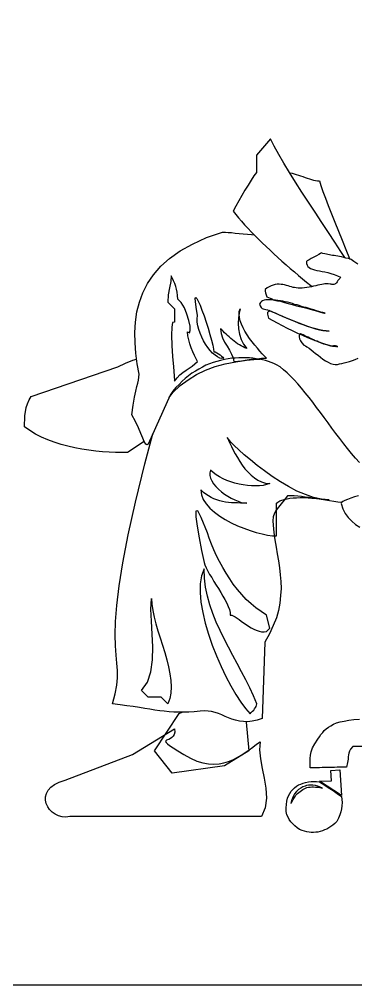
# Model space of a CAD drawing. Extents: x -3257 to 6743, y 13293 to 23293.
# Drawn here: x 5642 to 6013, y 13293 to 14355 of the extents above; entities that cross this region are included whole.
import ezdxf

# ---------------------------------------------------------------- set-up
doc = ezdxf.new("R2010")
doc.units = 0
doc.header["$LTSCALE"] = 1270
doc.header["$MEASUREMENT"] = 0
doc.layers.get('0').update_dxf_attribs({"linetype": 'CONTINUOUS'})

msp = doc.modelspace()

# ---------------------------------------------------------------- linework, layer by layer
at = {"linetype": 'Continuous'}
for p, q in [((5919, 14223.6), (5903.4, 14205.9)), ((5923, 14215.5), (5919, 14223.6)), ((5903.4, 14205.9), (5903.4, 14186.7)), ((5927.9, 14206.6), (5923, 14215.5)), ((5933.5, 14196.9), (5927.9, 14206.6)), ((5939.6, 14186.7), (5933.5, 14196.9)), ((5903.4, 14186.7), (5900.6, 14182.9)), ((5946.3, 14176.2), (5939.6, 14186.7)), ((5939.8, 14186.4), (5940.3, 14186.4)), ((5940.3, 14186.4), (5942.6, 14185.9)), ((5942.6, 14185.9), (5944.9, 14185.3)), ((5944.9, 14185.3), (5947.2, 14184.6)), ((5947.2, 14184.6), (5949.6, 14183.8)), ((5897.4, 14178.2), (5894.1, 14172.9)), ((5900.6, 14182.9), (5897.4, 14178.2)), ((5953.3, 14165.2), (5946.3, 14176.2)), ((5949.6, 14183.8), (5951.9, 14182.9)), ((5951.9, 14182.9), (5954.4, 14182.2)), ((5954.4, 14182.2), (5956.8, 14181.3)), ((5956.8, 14181.3), (5959.1, 14180.4)), ((5959.1, 14180.4), (5961.6, 14179.6)), ((5961.6, 14179.6), (5963.8, 14178.9)), ((5963.8, 14178.9), (5966.1, 14178.3)), ((5966.1, 14178.3), (5968.4, 14177.8)), ((5968.4, 14177.8), (5970.5, 14177.6)), ((5970.5, 14177.6), (5972.6, 14177.5)), ((5972.6, 14177.5), (5974.4, 14172.4)), ((5890.7, 14167.3), (5887.2, 14161.5)), ((5894.1, 14172.9), (5890.7, 14167.3)), ((5960.7, 14154.1), (5953.3, 14165.2)), ((5974.4, 14172.4), (5976.5, 14165.9)), ((5976.5, 14165.9), (5979.3, 14158.5)), ((5883.9, 14155.5), (5880.7, 14149.8)), ((5887.2, 14161.5), (5883.9, 14155.5)), ((5968, 14142.9), (5960.7, 14154.1)), ((5979.3, 14158.5), (5982.4, 14150.3)), ((5880.7, 14149.8), (5877.9, 14144.1)), ((5877.9, 14144.1), (5880.7, 14140.5)), ((5975.4, 14131.7), (5968, 14142.9)), ((5982.4, 14150.3), (5985.9, 14141.3)), ((5880.7, 14140.5), (5883.7, 14136.8)), ((5883.7, 14136.8), (5887.1, 14133.1)), ((5887.1, 14133.1), (5890.4, 14129.2)), ((5982.6, 14120.7), (5975.4, 14131.7)), ((5985.9, 14141.3), (5989.6, 14131.9)), ((5989.6, 14131.9), (5993.5, 14122.1)), ((5848.3, 14115), (5866, 14121.2)), ((5866, 14121.2), (5867.2, 14121.2)), ((5867.2, 14121.2), (5869.3, 14121)), ((5869.3, 14121), (5872.3, 14120.8)), ((5872.3, 14120.8), (5875.8, 14120.5)), ((5875.8, 14120.5), (5879.9, 14120.1)), ((5879.9, 14120.1), (5884.2, 14119.6)), ((5890.4, 14129.2), (5894.1, 14125.2)), ((5894.1, 14125.2), (5897.7, 14121.4)), ((5897.7, 14121.4), (5901.6, 14117.3)), ((5989.6, 14110.1), (5982.6, 14120.7)), ((5993.5, 14122.1), (5997.7, 14112.1)), ((5832.9, 14108), (5848.3, 14115)), ((5884.2, 14119.6), (5888.8, 14119.3)), ((5888.8, 14119.3), (5893.5, 14118.9)), ((5893.5, 14118.9), (5897.9, 14118.4)), ((5897.9, 14118.4), (5900.9, 14118.2)), ((5900.9, 14118.2), (5900.9, 14118)), ((5901.6, 14117.3), (5905.6, 14113.3)), ((5905.6, 14113.3), (5909.7, 14109.3)), ((5996.1, 14099.8), (5989.6, 14110.1)), ((5997.7, 14112.1), (6001.7, 14102.1)), ((5807.8, 14092.2), (5819.4, 14100.5)), ((5819.4, 14100.5), (5832.9, 14108)), ((5909.7, 14109.3), (5913.9, 14105.2)), ((5913.9, 14105.2), (5918.3, 14101.2)), ((5918.3, 14101.2), (5922.6, 14097.2)), ((6000.5, 14093), (5996.1, 14099.8)), ((6001.7, 14102.1), (6005.7, 14092.2)), ((5798.2, 14083.5), (5807.8, 14092.2)), ((5922.6, 14097.2), (5927, 14093)), ((5927, 14093), (5931.4, 14089.1)), ((5931.4, 14089.1), (5936, 14085.1)), ((5959.3, 14089.4), (5958.6, 14088.6)), ((5958.6, 14088.6), (5958.6, 14086.5)), ((5961.2, 14090.7), (5959.3, 14089.4)), ((5963.7, 14092.1), (5961.2, 14090.7)), ((5966.5, 14093.5), (5963.7, 14092.1)), ((5969.3, 14095.1), (5966.5, 14093.5)), ((5971.9, 14096.3), (5969.3, 14095.1)), ((5973.8, 14097.5), (5971.9, 14096.3)), ((5974.7, 14098.2), (5973.8, 14097.5)), ((5976.6, 14097.7), (5974.7, 14098.2)), ((5978.6, 14097.2), (5976.6, 14097.7)), ((5980.3, 14096.8), (5978.6, 14097.2)), ((5982.1, 14096.5), (5980.3, 14096.8)), ((5983.6, 14096.1), (5982.1, 14096.5)), ((5985.4, 14095.8), (5983.6, 14096.1)), ((5987.2, 14095.4), (5985.4, 14095.8)), ((5988.9, 14095.2), (5987.2, 14095.4)), ((5990.8, 14094.9), (5988.9, 14095.2)), ((5992.8, 14094.5), (5990.8, 14094.9)), ((5994.9, 14094.2), (5992.8, 14094.5)), ((5997, 14093.8), (5994.9, 14094.2)), ((5999.4, 14093.3), (5997, 14093.8)), ((6001.9, 14092.6), (5999.4, 14093.3)), ((6004.7, 14091.9), (6001.9, 14092.6)), ((6007.7, 14091), (6004.7, 14091.9)), ((6005.7, 14092.2), (6006.1, 14091.4)), ((6006.1, 14091.4), (6006.1, 14091.6)), ((6009.1, 14089.8), (6007.7, 14091)), ((6010.6, 14088.6), (6009.1, 14089.8)), ((6012.6, 14087.3), (6010.6, 14088.6)), ((5789.9, 14074.2), (5798.2, 14083.5)), ((5936, 14085.1), (5940.5, 14081.2)), ((5940.5, 14081.2), (5945.1, 14077.2)), ((5958.6, 14086.5), (5959.1, 14084.7)), ((5959.1, 14084.7), (5960, 14083.1)), ((5960, 14083.1), (5961.4, 14082.1)), ((5961.4, 14082.1), (5963, 14081)), ((5963, 14081), (5965.1, 14080.3)), ((5965.1, 14080.3), (5967.3, 14079.6)), ((5967.3, 14079.6), (5970, 14078.9)), ((5970, 14078.9), (5972.6, 14078.4)), ((5972.6, 14078.4), (5975.6, 14077.9)), ((5975.6, 14077.9), (5978.7, 14077.2)), ((6014.9, 14085.9), (6012.6, 14087.3)), ((5783.4, 14064.6), (5789.9, 14074.2)), ((5809.6, 14072.8), (5809, 14066.8)), ((5811, 14070.2), (5809.6, 14072.8)), ((5812.2, 14067.4), (5811, 14070.2)), ((5813.4, 14064.4), (5812.2, 14067.4)), ((5945.1, 14077.2), (5949.6, 14073.5)), ((5949.6, 14073.5), (5954.2, 14069.6)), ((5954.2, 14069.6), (5958.6, 14066.1)), ((5978.7, 14077.2), (5982.1, 14076.5)), ((5982.1, 14076.5), (5985.4, 14075.6)), ((5985.4, 14075.6), (5988.9, 14074.4)), ((5988.9, 14074.4), (5992.4, 14073.1)), ((5993.1, 14067.7), (5992.2, 14066.5)), ((5992.4, 14073.1), (5995.9, 14071.4)), ((5994, 14068.9), (5993.1, 14067.7)), ((5995, 14070.2), (5994, 14068.9)), ((5995.9, 14071.4), (5995, 14070.2)), ((5778.4, 14054.4), (5783.4, 14064.6)), ((5807.8, 14059.6), (5806.4, 14051.9)), ((5809, 14066.8), (5807.8, 14059.6)), ((5814.5, 14061.4), (5813.4, 14064.4)), ((5815.3, 14058.2), (5814.5, 14061.4)), ((5816.1, 14054.9), (5815.3, 14058.2)), ((5913, 14058.1), (5912.8, 14056.1)), ((5915.1, 14059.8), (5913, 14058.1)), ((5917.4, 14061), (5915.1, 14059.8)), ((5919.5, 14062.1), (5917.4, 14061)), ((5921.8, 14062.8), (5919.5, 14062.1)), ((5923.9, 14063.3), (5921.8, 14062.8)), ((5926, 14063.7), (5923.9, 14063.3)), ((5928.2, 14063.7), (5926, 14063.7)), ((5930.4, 14063.5), (5928.2, 14063.7)), ((5932.5, 14063.3), (5930.4, 14063.5)), ((5934.4, 14063), (5932.5, 14063.3)), ((5936.5, 14062.5), (5934.4, 14063)), ((5938.4, 14061.9), (5936.5, 14062.5)), ((5940.2, 14061.4), (5938.4, 14061.9)), ((5941.9, 14060.9), (5940.2, 14061.4)), ((5943.7, 14060.3), (5941.9, 14060.9)), ((5945.3, 14060), (5943.7, 14060.3)), ((5947.2, 14059.6), (5945.3, 14060)), ((5949.1, 14059.5), (5947.2, 14059.6)), ((5951.4, 14059.5), (5949.1, 14059.5)), ((5953.7, 14059.5), (5951.4, 14059.5)), ((5956.1, 14059.8), (5953.7, 14059.5)), ((5958.8, 14060.2), (5956.1, 14059.8)), ((5958.6, 14066.1), (5963.1, 14062.5)), ((5961.2, 14060.5), (5958.8, 14060.2)), ((5963.8, 14061), (5961.2, 14060.5)), ((5963.1, 14062.5), (5964.7, 14061.2)), ((5966.3, 14061.6), (5963.8, 14061)), ((5968.7, 14062.1), (5966.3, 14061.6)), ((5971, 14062.6), (5968.7, 14062.1)), ((5973.1, 14063.1), (5971, 14062.6)), ((5975.2, 14063.5), (5973.1, 14063.1)), ((5977, 14063.9), (5975.2, 14063.5)), ((5978.6, 14064), (5977, 14063.9)), ((5979.8, 14064.2), (5978.6, 14064)), ((5982.4, 14064.2), (5979.8, 14064.2)), ((5984.4, 14063.9), (5982.4, 14064.2)), ((5985.6, 14063.7), (5984.4, 14063.9)), ((5986.5, 14063.5), (5985.6, 14063.7)), ((5987.2, 14063.3), (5986.5, 14063.5)), ((5987.7, 14063.3), (5987.2, 14063.3)), ((5988.6, 14063.5), (5987.7, 14063.3)), ((5989.8, 14063.9), (5988.6, 14063.5)), ((5990.1, 14064), (5989.8, 14063.9)), ((5990.7, 14064.7), (5990.1, 14064)), ((5991.4, 14065.4), (5990.7, 14064.7)), ((5992.2, 14066.5), (5991.4, 14065.4)), ((5774.5, 14043.9), (5778.4, 14054.4)), ((5806.4, 14051.9), (5805.9, 14043.9)), ((5816.6, 14051.2), (5816.1, 14054.9)), ((5816.8, 14047.4), (5816.6, 14051.2)), ((5820.6, 14043.5), (5816.8, 14047.4)), ((5836, 14048.1), (5836.7, 14049.1)), ((5836.2, 14044.7), (5836, 14048.1)), ((5836.7, 14049.1), (5837.8, 14048.1)), ((5837.8, 14048.1), (5839.4, 14045.1)), ((5911.9, 14046.1), (5910.2, 14045.6)), ((5913.7, 14046.5), (5911.9, 14046.1)), ((5912.8, 14056.1), (5913.2, 14054.2)), ((5913.2, 14054.2), (5913.9, 14052.1)), ((5915.4, 14046.5), (5913.7, 14046.5)), ((5913.9, 14052.1), (5914.9, 14049.7)), ((5914.9, 14049.7), (5916.7, 14049.1)), ((5917.4, 14046.5), (5915.4, 14046.5)), ((5916.7, 14049.1), (5918.3, 14048.4)), ((5919.1, 14046.5), (5917.4, 14046.5)), ((5918.3, 14048.4), (5919.5, 14047.9)), ((5921.8, 14046.5), (5919.1, 14046.5)), ((5919.5, 14047.9), (5920.9, 14047.2)), ((5920.9, 14047.2), (5921.9, 14046.7)), ((5924.4, 14046.3), (5921.8, 14046.5)), ((5921.9, 14046.7), (5923.3, 14046.3)), ((5923.3, 14046.3), (5924.6, 14046)), ((5927, 14046), (5924.4, 14046.3)), ((5924.6, 14046), (5926.1, 14045.8)), ((5926.1, 14045.8), (5926.7, 14045.6)), ((5929.7, 14045.4), (5927, 14046)), ((5771.9, 14033.2), (5774.5, 14043.9)), ((5805.9, 14043.9), (5813.1, 14036.5)), ((5813.1, 14036.5), (5813.1, 14022.1)), ((5824.1, 14037.7), (5820.6, 14043.5)), ((5826.9, 14030.9), (5824.1, 14037.7)), ((5836.9, 14038.6), (5836.2, 14044.7)), ((5838.5, 14029.3), (5836.9, 14038.6)), ((5839.4, 14045.1), (5841.3, 14040.7)), ((5841.3, 14040.7), (5843.4, 14035.3)), ((5843.4, 14035.3), (5845.7, 14029)), ((5884.4, 14033.7), (5885.5, 14036.5)), ((5885.5, 14036.5), (5884.4, 14031.9)), ((5907.7, 14043.7), (5906.9, 14041.9)), ((5906.9, 14041.9), (5907.6, 14039.8)), ((5907.6, 14039.8), (5908.4, 14038.3)), ((5908.8, 14044.9), (5907.7, 14043.7)), ((5908.4, 14038.3), (5909.5, 14037.2)), ((5910.2, 14045.6), (5908.8, 14044.9)), ((5909.5, 14037.2), (5910.7, 14036.5)), ((5910.7, 14036.5), (5912.1, 14036.2)), ((5912.1, 14036.2), (5913.7, 14035.8)), ((5913.7, 14035.8), (5915.4, 14035.5)), ((5915.4, 14035.5), (5917.4, 14034.8)), ((5926.7, 14045.6), (5928.4, 14045.3)), ((5928.4, 14045.3), (5931.1, 14044.6)), ((5932.5, 14045.1), (5929.7, 14045.4)), ((5931.1, 14044.6), (5934.4, 14043.7)), ((5935.1, 14044.4), (5932.5, 14045.1)), ((5934.4, 14043.7), (5938.4, 14042.5)), ((5937.7, 14043.9), (5935.1, 14044.4)), ((5940.3, 14043.2), (5937.7, 14043.9)), ((5938.4, 14042.5), (5942.8, 14041.4)), ((5943, 14042.5), (5940.3, 14043.2)), ((5942.8, 14041.4), (5947.5, 14040)), ((5945.4, 14041.6), (5943, 14042.5)), ((5948.1, 14040.9), (5945.4, 14041.6)), ((5947.5, 14040), (5952.6, 14038.8)), ((5950.5, 14040.2), (5948.1, 14040.9)), ((5953, 14039.3), (5950.5, 14040.2)), ((5952.6, 14038.8), (5957.5, 14037.6)), ((5955.4, 14038.6), (5953, 14039.3)), ((5957.9, 14038.1), (5955.4, 14038.6)), ((5957.5, 14037.6), (5962.3, 14036.2)), ((5960.2, 14037.4), (5957.9, 14038.1)), ((5963.5, 14036.3), (5960.2, 14037.4)), ((5962.3, 14036.2), (5966.6, 14035.1)), ((5966.5, 14035.5), (5963.5, 14036.3)), ((5969.4, 14034.6), (5966.5, 14035.5)), ((5966.6, 14035.1), (5970.7, 14034)), ((5770.1, 14022), (5771.9, 14033.2)), ((5829, 14023.9), (5826.9, 14030.9)), ((5838.1, 14025.8), (5838.5, 14029.3)), ((5838.3, 14022), (5838.1, 14025.8)), ((5845.7, 14029), (5848, 14022.1)), ((5883.5, 14026.7), (5883.4, 14020.9)), ((5884.4, 14031.9), (5883.5, 14026.7)), ((5884.2, 14030.5), (5884.4, 14033.7)), ((5884.6, 14027), (5884.2, 14030.5)), ((5885.5, 14023.5), (5884.6, 14027)), ((5915.6, 14032.8), (5915.4, 14030.7)), ((5915.4, 14030.7), (5916.7, 14026.5)), ((5916.5, 14033.9), (5915.6, 14032.8)), ((5917.4, 14034.8), (5916.5, 14033.9)), ((5916.7, 14026.5), (5921.4, 14023.9)), ((5920.5, 14033.4), (5917.4, 14034.8)), ((5917.4, 14034.8), (5920.5, 14033.5)), ((5920.5, 14033.5), (5923.9, 14032.1)), ((5924, 14031.8), (5920.5, 14033.4)), ((5923.9, 14032.1), (5927.7, 14030.4)), ((5927.9, 14030.2), (5924, 14031.8)), ((5927.7, 14030.4), (5931.9, 14028.6)), ((5932.1, 14028.3), (5927.9, 14030.2)), ((5931.9, 14028.6), (5936.1, 14026.9)), ((5936.5, 14026.5), (5932.1, 14028.3)), ((5936.1, 14026.9), (5940.7, 14024.9)), ((5941, 14024.6), (5936.5, 14026.5)), ((5940.7, 14024.9), (5945.3, 14023)), ((5945.6, 14022.7), (5941, 14024.6)), ((5972.1, 14033.9), (5969.4, 14034.6)), ((5970.7, 14034), (5974, 14033)), ((5974.4, 14033), (5972.1, 14033.9)), ((5974, 14033), (5976.6, 14032.3)), ((5976.3, 14032.5), (5974.4, 14033)), ((5977.9, 14032.1), (5976.3, 14032.5)), ((5976.6, 14032.3), (5978.4, 14031.9)), ((5978.9, 14031.8), (5977.9, 14032.1)), ((5978.4, 14031.9), (5978.9, 14031.8)), ((5769.6, 14010.7), (5770.1, 14022)), ((5810.1, 14016.5), (5809.9, 14007.6)), ((5811, 14021.8), (5810.1, 14016.5)), ((5813.1, 14022.1), (5811, 14021.8)), ((5830.3, 14017.6), (5829, 14023.9)), ((5830.4, 14012.8), (5830.3, 14017.6)), ((5838.8, 14017.9), (5838.3, 14022)), ((5839.9, 14013.9), (5838.8, 14017.9)), ((5841.3, 14009.7), (5839.9, 14013.9)), ((5848, 14022.1), (5850.2, 14015.3)), ((5850.2, 14015.3), (5852.2, 14008.5)), ((5865.1, 14013.4), (5863.7, 14014.8)), ((5863.7, 14014.8), (5864.4, 14009.5)), ((5883.4, 14020.9), (5883.7, 14014.8)), ((5883.7, 14014.8), (5884.8, 14008.6)), ((5886.9, 14019.7), (5885.5, 14023.5)), ((5888.6, 14015.8), (5886.9, 14019.7)), ((5890.7, 14012), (5888.6, 14015.8)), ((5921.4, 14023.9), (5926.3, 14021.1)), ((5926.3, 14021.1), (5931.6, 14018.3)), ((5931.6, 14018.3), (5937.2, 14015.5)), ((5937.2, 14015.5), (5942.8, 14012.7)), ((5945.3, 14023), (5950, 14021.1)), ((5950.3, 14020.7), (5945.6, 14022.7)), ((5950, 14021.1), (5954.7, 14019.3)), ((5954.9, 14019), (5950.3, 14020.7)), ((5954.7, 14019.3), (5959.5, 14017.6)), ((5959.6, 14017.2), (5954.9, 14019)), ((5959.5, 14017.6), (5964, 14016)), ((5964.2, 14015.8), (5959.6, 14017.2)), ((5964, 14016), (5968.4, 14014.8)), ((5968.6, 14014.6), (5964.2, 14015.8)), ((5968.4, 14014.8), (5972.6, 14013.5)), ((5972.6, 14013.5), (5968.6, 14014.6)), ((5769.8, 13999.3), (5769.6, 14010.7)), ((5809.9, 14007.6), (5810.4, 13996.4)), ((5828, 14007.1), (5827.6, 14011.3)), ((5827.6, 14011.3), (5829.7, 14010.4)), ((5828.9, 14002.7), (5828, 14007.1)), ((5829.7, 14010.4), (5830.4, 14012.8)), ((5843.2, 14005.5), (5841.3, 14009.7)), ((5845.2, 14001.4), (5843.2, 14005.5)), ((5852.2, 14008.5), (5853.9, 14002.1)), ((5864.4, 14009.5), (5866, 14004.6)), ((5866.7, 14012), (5865.1, 14013.4)), ((5866, 14004.6), (5868.3, 13999.9)), ((5868.3, 14010.4), (5866.7, 14012)), ((5869.9, 14008.8), (5868.3, 14010.4)), ((5871.6, 14007.2), (5869.9, 14008.8)), ((5873.4, 14005.7), (5871.6, 14007.2)), ((5875.1, 14004.1), (5873.4, 14005.7)), ((5877.1, 14002.7), (5875.1, 14004.1)), ((5884.8, 14008.6), (5886.5, 14002.8)), ((5893.2, 14008.1), (5890.7, 14012)), ((5895.8, 14004.1), (5893.2, 14008.1)), ((5898.6, 14000.4), (5895.8, 14004.1)), ((5942.8, 14012.7), (5948.4, 14010)), ((5948.4, 14010), (5954, 14007.6)), ((5950.9, 14008.5), (5950.3, 14007.4)), ((5950.3, 14007.4), (5950.3, 14005.8)), ((5950.3, 14005.8), (5950.7, 14003.7)), ((5950.7, 14003.7), (5951.7, 14001.6)), ((5951.7, 14009), (5950.9, 14008.5)), ((5953.1, 14008.8), (5951.7, 14009)), ((5954.7, 14007.9), (5953.1, 14008.8)), ((5954, 14007.6), (5959.6, 14005.1)), ((5956.5, 14007.1), (5954.7, 14007.9)), ((5958.2, 14006.2), (5956.5, 14007.1)), ((5960.2, 14005.3), (5958.2, 14006.2)), ((5959.6, 14005.1), (5965.1, 14002.8)), ((5962.1, 14004.4), (5960.2, 14005.3)), ((5964, 14003.5), (5962.1, 14004.4)), ((5966.1, 14002.5), (5964, 14003.5)), ((5972.6, 14013.5), (5976.5, 14012.8)), ((5976.5, 14012.7), (5972.6, 14013.5)), ((5976.5, 14012.8), (5980.1, 14012.3)), ((5980.1, 14012.3), (5976.5, 14012.7)), ((5980.1, 14012.3), (5983.3, 14012.1)), ((5983.3, 14012.1), (5980.1, 14012.3)), ((5770.6, 13987.8), (5769.8, 13999.3)), ((5810.4, 13996.4), (5811.1, 13984.3)), ((5830.1, 13998.1), (5828.9, 14002.7)), ((5831.7, 13993.6), (5830.1, 13998.1)), ((5833.4, 13989.4), (5831.7, 13993.6)), ((5847.4, 13997.6), (5845.2, 14001.4)), ((5849.9, 13994.1), (5847.4, 13997.6)), ((5852.5, 13990.8), (5849.9, 13994.1)), ((5853.9, 14002.1), (5855.3, 13996.7)), ((5855.3, 13996.7), (5856.2, 13992.3)), ((5868.3, 13999.9), (5871.1, 13995.5)), ((5871.1, 13995.5), (5873.7, 13991.1)), ((5878.8, 14001.1), (5877.1, 14002.7)), ((5880.7, 13999.7), (5878.8, 14001.1)), ((5882.7, 13998.3), (5880.7, 13999.7)), ((5884.8, 13996.9), (5882.7, 13998.3)), ((5886.7, 13995.8), (5884.8, 13996.9)), ((5886.5, 14002.8), (5889.3, 13997.6)), ((5888.8, 13994.8), (5886.7, 13995.8)), ((5890.7, 13993.7), (5888.8, 13994.8)), ((5889.3, 13997.6), (5892.8, 13993)), ((5892.8, 13993), (5890.7, 13993.7)), ((5901.6, 13996.7), (5898.6, 14000.4)), ((5904.4, 13993.2), (5901.6, 13996.7)), ((5907.2, 13990.1), (5904.4, 13993.2)), ((5951.7, 14001.6), (5953.3, 13999.2)), ((5953.3, 13999.2), (5955.4, 13996.7)), ((5955.4, 13996.7), (5957.2, 13996)), ((5957.2, 13996), (5958.9, 13995)), ((5958.9, 13995), (5961.2, 13993.4)), ((5961.2, 13993.4), (5963.5, 13991.6)), ((5965.1, 14002.8), (5970.1, 14000.9)), ((5968, 14001.6), (5966.1, 14002.5)), ((5970.1, 14000.9), (5968, 14001.6)), ((5970.1, 14000.9), (5975.1, 13999.2)), ((5972.1, 14000), (5970.1, 14000.9)), ((5974, 13999.3), (5972.1, 14000)), ((5975.8, 13998.6), (5974, 13999.3)), ((5975.1, 13999.2), (5979.4, 13997.6)), ((5977.5, 13997.9), (5975.8, 13998.6)), ((5979.1, 13997.4), (5977.5, 13997.9)), ((5980.7, 13996.9), (5979.1, 13997.4)), ((5979.4, 13997.6), (5983.5, 13996.5)), ((5981.9, 13996.5), (5980.7, 13996.9)), ((5984, 13995.8), (5981.9, 13996.5)), ((5983.5, 13996.5), (5987, 13995.7)), ((5985.4, 13995.5), (5984, 13995.8)), ((5986.5, 13995.5), (5985.4, 13995.5)), ((5987.3, 13995.7), (5986.5, 13995.5)), ((5987, 13995.7), (5990, 13995.3)), ((5988.2, 13995.8), (5987.3, 13995.7)), ((5989.1, 13996), (5988.2, 13995.8)), ((5990.5, 13995.8), (5989.1, 13996)), ((5990, 13995.3), (5992.2, 13995.5)), ((5992.2, 13995.5), (5990.5, 13995.8)), ((5992.1, 13994.8), (5992.2, 13995.5)), ((5992.2, 13994.4), (5992.1, 13994.8)), ((5992.2, 13995.5), (5992.2, 13994.6)), ((5992.2, 13994.6), (5992.2, 13994.4)), ((5772.2, 13976.2), (5770.6, 13987.8)), ((5811.1, 13984.3), (5812, 13972.7)), ((5835.2, 13985.3), (5833.4, 13989.4)), ((5836.9, 13981.6), (5835.2, 13985.3)), ((5855.1, 13987.9), (5852.5, 13990.8)), ((5857.8, 13985.5), (5855.1, 13987.9)), ((5856.2, 13992.3), (5856.6, 13989.5)), ((5856.6, 13989.5), (5858.1, 13989.2)), ((5860.4, 13983.7), (5857.8, 13985.5)), ((5858.1, 13989.2), (5859.9, 13988.3)), ((5859.9, 13988.3), (5861.6, 13987.3)), ((5862.9, 13982.5), (5860.4, 13983.7)), ((5861.6, 13987.3), (5863.4, 13985.9)), ((5865.3, 13982), (5862.9, 13982.5)), ((5863.4, 13985.9), (5865, 13984.4)), ((5865, 13984.4), (5866.2, 13983.4)), ((5867.4, 13982.2), (5865.3, 13982)), ((5866.2, 13983.4), (5867.1, 13982.5)), ((5867.1, 13982.5), (5867.4, 13982.2)), ((5876.2, 13982.2), (5872.2, 13981.6)), ((5873.7, 13991.1), (5876, 13986.9)), ((5876, 13986.9), (5877.6, 13982.7)), ((5880, 13982.5), (5876.2, 13982.2)), ((5877.6, 13982.7), (5878.3, 13978.7)), ((5884.1, 13982.9), (5880, 13982.5)), ((5887.9, 13982.9), (5884.1, 13982.9)), ((5891.8, 13982.9), (5887.9, 13982.9)), ((5895.6, 13982.7), (5891.8, 13982.9)), ((5899.3, 13982.3), (5895.6, 13982.7)), ((5903, 13981.8), (5899.3, 13982.3)), ((5904.4, 13981.8), (5906.7, 13982)), ((5906.7, 13982), (5908.8, 13982.2)), ((5909.8, 13987.1), (5907.2, 13990.1)), ((5908.8, 13982.2), (5910.9, 13982.2)), ((5912.3, 13984.4), (5909.8, 13987.1)), ((5910.9, 13982.2), (5914.6, 13982.2)), ((5914.6, 13982.2), (5912.3, 13984.4)), ((5963.5, 13991.6), (5965.9, 13989.7)), ((5965.9, 13989.7), (5968.4, 13987.6)), ((5968.4, 13987.6), (5971.2, 13985.5)), ((5971.2, 13985.5), (5973.8, 13983.4)), ((5973.8, 13983.4), (5976.6, 13981.3)), ((6012, 13980.9), (6015.4, 13982.2)), ((5655.6, 13940.1), (5751, 13972.9)), ((5751, 13972.9), (5759.4, 13976.9)), ((5759.4, 13976.9), (5767.3, 13980.1)), ((5767.3, 13980.1), (5771.5, 13981.3)), ((5774.2, 13964.6), (5772.2, 13976.2)), ((5812, 13972.7), (5812.7, 13963.1)), ((5825.9, 13969.2), (5829.2, 13971.5)), ((5829.2, 13971.5), (5832.5, 13973.7)), ((5832.5, 13973.7), (5835.7, 13976)), ((5835.7, 13976), (5838.5, 13978.7)), ((5838.5, 13978.7), (5836.9, 13981.6)), ((5843.9, 13972.5), (5840.1, 13970.4)), ((5847.8, 13974.5), (5843.9, 13972.5)), ((5847.4, 13969.2), (5858, 13973.1)), ((5851.8, 13976), (5847.8, 13974.5)), ((5855.8, 13977.6), (5851.8, 13976)), ((5859.9, 13978.8), (5855.8, 13977.6)), ((5858, 13973.1), (5869, 13976.2)), ((5863.9, 13979.9), (5859.9, 13978.8)), ((5868.1, 13980.9), (5863.9, 13979.9)), ((5872.2, 13981.6), (5868.1, 13980.9)), ((5869, 13976.2), (5880.6, 13978.5)), ((5878.3, 13978.7), (5879.7, 13978.7)), ((5879.7, 13978.7), (5881.3, 13978.8)), ((5880.6, 13978.5), (5892.3, 13980.1)), ((5881.3, 13978.8), (5883, 13979)), ((5883, 13979), (5884.9, 13979.2)), ((5884.9, 13979.2), (5886.9, 13979.5)), ((5886.9, 13979.5), (5889, 13979.7)), ((5889, 13979.7), (5891.1, 13980.1)), ((5891.1, 13980.1), (5893.2, 13980.4)), ((5892.3, 13980.1), (5904.4, 13981.1)), ((5893.2, 13980.4), (5895.5, 13980.8)), ((5895.5, 13980.8), (5897.7, 13981.1)), ((5897.7, 13981.1), (5900, 13981.3)), ((5900, 13981.3), (5902.3, 13981.6)), ((5902.3, 13981.6), (5904.4, 13981.8)), ((5906.5, 13981.3), (5903, 13981.8)), ((5904.4, 13981.1), (5907, 13981.1)), ((5910, 13980.6), (5906.5, 13981.3)), ((5913.4, 13979.7), (5910, 13980.6)), ((5916.7, 13978.7), (5913.4, 13979.7)), ((5919.7, 13977.6), (5916.7, 13978.7)), ((5922.6, 13976.4), (5919.7, 13977.6)), ((5925.4, 13975.2), (5922.6, 13976.4)), ((5929.3, 13972.7), (5925.4, 13975.2)), ((5933.2, 13969.7), (5929.3, 13972.7)), ((5976.6, 13981.3), (5979.4, 13979.4)), ((5979.4, 13979.4), (5982.2, 13977.8)), ((5982.2, 13977.8), (5985, 13976.6)), ((5985, 13976.6), (5987.7, 13975.7)), ((5987.7, 13975.7), (5990.1, 13975.3)), ((5990.1, 13975.3), (5992.6, 13975.5)), ((5992.6, 13975.5), (5994.9, 13976.2)), ((5994.9, 13976.2), (5997.3, 13976.6)), ((5997.3, 13976.6), (6000, 13977.1)), ((6000, 13977.1), (6002.8, 13978)), ((6002.8, 13978), (6005.7, 13978.8)), ((6005.7, 13978.8), (6008.9, 13979.9)), ((6008.9, 13979.9), (6012, 13980.9)), ((5773.5, 13958.2), (5774, 13961.3)), ((5774, 13961.3), (5774.2, 13964.6)), ((5812.7, 13963.1), (5813.1, 13956.9)), ((5816.1, 13960.6), (5819.2, 13963.9)), ((5819.2, 13963.9), (5822.5, 13966.6)), ((5822.5, 13966.6), (5825.9, 13969.2)), ((5828.7, 13963.1), (5825, 13960.1)), ((5828.1, 13958.7), (5837.4, 13964.5)), ((5832.4, 13965.7), (5828.7, 13963.1)), ((5836.2, 13968.1), (5832.4, 13965.7)), ((5840.1, 13970.4), (5836.2, 13968.1)), ((5837.4, 13964.5), (5847.4, 13969.2)), ((5937, 13966.4), (5933.2, 13969.7)), ((5940.9, 13962.5), (5937, 13966.4)), ((5944.9, 13958.5), (5940.9, 13962.5)), ((5770.5, 13945.9), (5771.7, 13951)), ((5771.7, 13951), (5772.8, 13954.8)), ((5772.8, 13954.8), (5773.5, 13958.2)), ((5811.5, 13944.5), (5819.4, 13952.2)), ((5813.1, 13956.9), (5816.1, 13960.6)), ((5818.2, 13953.4), (5814.8, 13949.9)), ((5821.5, 13956.9), (5818.2, 13953.4)), ((5819.4, 13952.2), (5828.1, 13958.7)), ((5825, 13960.1), (5821.5, 13956.9)), ((5948.9, 13954.1), (5944.9, 13958.5)), ((5953, 13949.4), (5948.9, 13954.1)), ((5653.2, 13936.4), (5655.6, 13940.1)), ((5769.1, 13939.4), (5770.5, 13945.9)), ((5808.5, 13941.8), (5784.1, 13887.7)), ((5807.3, 13939), (5811.5, 13944.5)), ((5811.5, 13946), (5808.5, 13941.8)), ((5814.8, 13949.9), (5811.5, 13946)), ((5957, 13944.3), (5953, 13949.4)), ((5961.2, 13939.2), (5957, 13944.3)), ((5650, 13928), (5651.4, 13932.2)), ((5651.4, 13932.2), (5653.2, 13936.4)), ((5766.3, 13919.9), (5767.7, 13930.8)), ((5767.7, 13930.8), (5769.1, 13939.4)), ((5965.4, 13933.8), (5961.2, 13939.2)), ((5969.6, 13928.2), (5965.4, 13933.8)), ((5648.5, 13914.7), (5648.6, 13919.1)), ((5648.6, 13919.1), (5649.2, 13923.4)), ((5649.2, 13923.4), (5650, 13928)), ((5770.3, 13912.6), (5766.3, 13919.9)), ((5973.8, 13922.6), (5969.6, 13928.2)), ((5978, 13916.9), (5973.8, 13922.6)), ((5648.3, 13910.6), (5648.5, 13914.7)), ((5648.3, 13906.8), (5648.3, 13910.6)), ((5773.5, 13905.7), (5770.3, 13912.6)), ((5982.2, 13911.2), (5978, 13916.9)), ((5986.5, 13905.4), (5982.2, 13911.2)), ((5654.1, 13902.6), (5648.3, 13906.8)), ((5660.2, 13898.7), (5654.1, 13902.6)), ((5666.9, 13895.4), (5660.2, 13898.7)), ((5776.1, 13899.6), (5773.5, 13905.7)), ((5778.2, 13894.3), (5776.1, 13899.6)), ((5780.5, 13866.1), (5789.2, 13899.1)), ((5789.2, 13899.1), (5789.2, 13898.9)), ((5990.8, 13899.6), (5986.5, 13905.4)), ((5995, 13893.8), (5990.8, 13899.6)), ((5673.7, 13892.4), (5666.9, 13895.4)), ((5680.9, 13889.8), (5673.7, 13892.4)), ((5688.3, 13887.3), (5680.9, 13889.8)), ((5695.8, 13885.4), (5688.3, 13887.3)), ((5779.9, 13890.7), (5761.4, 13878.4)), ((5779.9, 13890.5), (5778.2, 13894.3)), ((5781.5, 13887.8), (5779.9, 13890.5)), ((5782.7, 13886.8), (5781.5, 13887.8)), ((5784.1, 13887.7), (5782.7, 13886.8)), ((5788.5, 13896.3), (5787.8, 13895.9)), ((5872.5, 13893.3), (5871.1, 13895.2)), ((5871.1, 13895.2), (5872.5, 13892.2)), ((5875.1, 13890.1), (5872.5, 13893.3)), ((5872.5, 13892.2), (5874.1, 13888.9)), ((5874.1, 13888.9), (5876, 13885.2)), ((5879, 13886.3), (5875.1, 13890.1)), ((5999.4, 13888.2), (5995, 13893.8)), ((6003.6, 13882.8), (5999.4, 13888.2)), ((5703.5, 13883.6), (5695.8, 13885.4)), ((5711.2, 13882.2), (5703.5, 13883.6)), ((5718.9, 13881.2), (5711.2, 13882.2)), ((5726.5, 13880.1), (5718.9, 13881.2)), ((5734, 13879.4), (5726.5, 13880.1)), ((5741.2, 13878.9), (5734, 13879.4)), ((5748.2, 13878.6), (5741.2, 13878.9)), ((5755, 13878.4), (5748.2, 13878.6)), ((5761.4, 13878.4), (5755, 13878.4)), ((5876, 13885.2), (5877.9, 13881.2)), ((5877.9, 13881.2), (5880, 13877.2)), ((5884.1, 13881.4), (5879, 13886.3)), ((5880, 13877.2), (5882.5, 13872.9)), ((5889.9, 13876.1), (5884.1, 13881.4)), ((5896.7, 13870.3), (5889.9, 13876.1)), ((6008, 13877.5), (6003.6, 13882.8)), ((6012.4, 13872.2), (6008, 13877.5)), ((5770.1, 13823.9), (5780.5, 13866.1)), ((5882.5, 13872.9), (5885.1, 13868.6)), ((5885.1, 13868.6), (5887.8, 13864.5)), ((5904.2, 13864.4), (5896.7, 13870.3)), ((6016.6, 13867.5), (6012.4, 13872.2)), ((5852.9, 13859.1), (5852, 13856.3)), ((5852, 13856.3), (5852, 13853.3)), ((5855.8, 13856.5), (5852.9, 13859.1)), ((5859.2, 13854), (5855.8, 13856.5)), ((5887.8, 13864.5), (5890.7, 13860.5)), ((5890.7, 13860.5), (5894.1, 13856.8)), ((5894.1, 13856.8), (5897.4, 13853.5)), ((5912.3, 13858.2), (5904.2, 13864.4)), ((5920.7, 13852.1), (5912.3, 13858.2)), ((5852, 13853.3), (5852.7, 13850.3)), ((5852.7, 13850.3), (5854.1, 13847.4)), ((5854.1, 13847.4), (5856, 13844.2)), ((5856, 13844.2), (5858.5, 13841.2)), ((5862.7, 13851.7), (5859.2, 13854)), ((5866.7, 13849.6), (5862.7, 13851.7)), ((5870.8, 13847.9), (5866.7, 13849.6)), ((5875.1, 13846.1), (5870.8, 13847.9)), ((5879.7, 13844.9), (5875.1, 13846.1)), ((5884.2, 13843.7), (5879.7, 13844.9)), ((5897.4, 13853.5), (5901.1, 13850.5)), ((5901.1, 13850.5), (5904.9, 13848.1)), ((5904.9, 13848.1), (5909.1, 13846.1)), ((5909.1, 13846.1), (5913.5, 13844.9)), ((5913.5, 13844.9), (5918.1, 13844.5)), ((5918.1, 13844.5), (5914.6, 13843.3)), ((5929.7, 13846.3), (5920.7, 13852.1)), ((5938.8, 13841), (5929.7, 13846.3)), ((5845, 13834.7), (5842.2, 13837.4)), ((5842.2, 13837.4), (5842.9, 13832.1)), ((5847.8, 13832.6), (5845, 13834.7)), ((5858.5, 13841.2), (5861.5, 13838.2)), ((5861.5, 13838.2), (5864.8, 13835.4)), ((5864.8, 13835.4), (5868.3, 13832.8)), ((5888.8, 13842.8), (5884.2, 13843.7)), ((5893.4, 13842.1), (5888.8, 13842.8)), ((5897.9, 13841.7), (5893.4, 13842.1)), ((5902.3, 13841.7), (5897.9, 13841.7)), ((5906.7, 13841.9), (5902.3, 13841.7)), ((5910.7, 13842.4), (5906.7, 13841.9)), ((5914.6, 13843.3), (5910.7, 13842.4)), ((5947.9, 13836.1), (5938.8, 13841)), ((5957.2, 13832.3), (5947.9, 13836.1)), ((5762.1, 13787.9), (5770.1, 13823.9)), ((5842.9, 13832.1), (5844.8, 13826.8)), ((5844.8, 13826.8), (5848, 13821.9)), ((5850.6, 13830.7), (5847.8, 13832.6)), ((5853.6, 13828.9), (5850.6, 13830.7)), ((5856.6, 13827.5), (5853.6, 13828.9)), ((5859.7, 13826.3), (5856.6, 13827.5)), ((5862.9, 13825.4), (5859.7, 13826.3)), ((5866, 13824.6), (5862.9, 13825.4)), ((5869.3, 13824), (5866, 13824.6)), ((5868.3, 13832.8), (5872, 13830.5)), ((5872.5, 13823.5), (5869.3, 13824)), ((5872, 13830.5), (5875.7, 13828.2)), ((5875.8, 13823.3), (5872.5, 13823.5)), ((5875.7, 13828.2), (5879.5, 13826.5)), ((5879.3, 13823), (5875.8, 13823.3)), ((5882.7, 13823), (5879.3, 13823)), ((5879.5, 13826.5), (5883.2, 13824.9)), ((5886, 13822.8), (5882.7, 13823)), ((5883.2, 13824.9), (5886.7, 13823.7)), ((5889.5, 13822.8), (5886, 13822.8)), ((5886.7, 13823.7), (5889.9, 13823)), ((5892.8, 13822.8), (5889.5, 13822.8)), ((5889.9, 13823), (5892.8, 13822.8)), ((5925.4, 13822.8), (5927, 13824)), ((5925.4, 13786.7), (5925.4, 13822.8)), ((5927, 13824), (5929, 13825.3)), ((5929, 13825.3), (5931.2, 13826.1)), ((5933.9, 13826.1), (5930.4, 13821.9)), ((5931.2, 13826.1), (5934, 13827)), ((5937.7, 13831), (5933.9, 13826.1)), ((5934, 13827), (5937, 13827.7)), ((5937, 13827.7), (5940.2, 13828.2)), ((5941.2, 13831), (5937.7, 13831)), ((5940.2, 13828.2), (5943.9, 13828.6)), ((5944.9, 13830.7), (5941.2, 13831)), ((5943.9, 13828.6), (5947.5, 13828.8)), ((5948.8, 13830.4), (5944.9, 13830.7)), ((5947.5, 13828.8), (5951.6, 13828.9)), ((5952.8, 13830), (5948.8, 13830.4)), ((5951.6, 13828.9), (5955.8, 13828.9)), ((5957, 13829.5), (5952.8, 13830)), ((5955.8, 13828.9), (5960.2, 13828.8)), ((5961.2, 13828.9), (5957, 13829.5)), ((5966.1, 13829.1), (5957.2, 13832.3)), ((5960.2, 13828.8), (5964.5, 13828.4)), ((5965.6, 13828.2), (5961.2, 13828.9)), ((5964.5, 13828.4), (5969.3, 13828.1)), ((5970.1, 13827.5), (5965.6, 13828.2)), ((5974.9, 13827.2), (5966.1, 13829.1)), ((5969.3, 13828.1), (5973.8, 13827.7)), ((5974.7, 13826.8), (5970.1, 13827.5)), ((5973.8, 13827.7), (5978.6, 13827.2)), ((5979.3, 13826.1), (5974.7, 13826.8)), ((5983.3, 13826.5), (5974.9, 13827.2)), ((5978.6, 13827.2), (5983.3, 13826.5)), ((5983.8, 13825.4), (5979.3, 13826.1)), ((5988.6, 13824.7), (5983.8, 13825.4)), ((5993.1, 13824), (5988.6, 13824.7)), ((5997.2, 13823.6), (5993.1, 13824)), ((5997.1, 13823.5), (5996.6, 13822.5)), ((5998.6, 13824.6), (5997.1, 13823.5)), ((6000.7, 13825.8), (5998.6, 13824.6)), ((6003.6, 13827), (6000.7, 13825.8)), ((6007.3, 13828.4), (6003.6, 13827)), ((6011.3, 13829.6), (6007.3, 13828.4)), ((6015.7, 13831), (6011.3, 13829.6)), ((5838.7, 13814.2), (5836.7, 13814)), ((5836.7, 13814), (5836.7, 13807.9)), ((5842.7, 13806.9), (5838.7, 13814.2)), ((5848, 13821.9), (5852.2, 13817.2)), ((5852.2, 13817.2), (5857.1, 13812.8)), ((5857.1, 13812.8), (5862.9, 13808.6)), ((5925.1, 13814.9), (5923.2, 13811.6)), ((5927.6, 13818.4), (5925.1, 13814.9)), ((5930.4, 13821.9), (5927.6, 13818.4)), ((5996.6, 13822.5), (5998.4, 13816.7)), ((5998.4, 13816.7), (6001, 13811.4)), ((5836.7, 13807.9), (5838, 13797.6)), ((5849.4, 13790.2), (5842.7, 13806.9)), ((5862.9, 13808.6), (5869, 13804.8)), ((5869, 13804.8), (5875.7, 13801.2)), ((5921.9, 13807.7), (5921.4, 13803.5)), ((5921.4, 13803.5), (5921.6, 13798.4)), ((5923.2, 13811.6), (5921.9, 13807.7)), ((6001, 13811.4), (6004.3, 13806.9)), ((6004.3, 13806.9), (6008.2, 13803)), ((6008.2, 13803), (6012.4, 13799.3)), ((5838, 13797.6), (5840.2, 13784.6)), ((5875.7, 13801.2), (5882.5, 13797.9)), ((5882.5, 13797.9), (5889.5, 13795.1)), ((5889.5, 13795.1), (5896.5, 13792.7)), ((5896.5, 13792.7), (5903.2, 13790.6)), ((5921.6, 13798.4), (5922.5, 13790.4)), ((6012.4, 13799.3), (6017.1, 13796.2)), ((5756.3, 13757.2), (5762.1, 13787.9)), ((5840.2, 13784.6), (5842.9, 13770.7)), ((5851.5, 13784.1), (5849.4, 13790.2)), ((5853.9, 13777.8), (5851.5, 13784.1)), ((5903.2, 13790.6), (5909.7, 13789)), ((5909.7, 13789), (5915.6, 13787.7)), ((5915.6, 13787.7), (5920.9, 13786.9)), ((5920.9, 13786.9), (5925.4, 13786.7)), ((5922.5, 13790.4), (5923.7, 13782.3)), ((5923.7, 13782.3), (5924.9, 13774.4)), ((5842.9, 13770.7), (5845.7, 13757.6)), ((5856.6, 13771.3), (5853.9, 13777.8)), ((5859.5, 13764.8), (5856.6, 13771.3)), ((5924.9, 13774.4), (5926.1, 13766.9)), ((5862.7, 13758.5), (5859.5, 13764.8)), ((5926.1, 13766.9), (5927.6, 13759.2)), ((5927.6, 13759.2), (5928.6, 13751.6)), ((5752.2, 13731.7), (5756.3, 13757.2)), ((5845.7, 13750.4), (5843, 13742.9)), ((5845.7, 13757.6), (5846.6, 13754.8)), ((5846.2, 13740.2), (5845.7, 13750.4)), ((5846.6, 13754.8), (5848, 13751.6)), ((5848, 13751.6), (5849.7, 13748.1)), ((5866.2, 13752), (5862.7, 13758.5)), ((5869.9, 13745.7), (5866.2, 13752)), ((5928.6, 13751.6), (5929.5, 13743.9)), ((5843, 13742.9), (5841.6, 13734.1)), ((5847.4, 13730.4), (5846.2, 13740.2)), ((5849.7, 13748.1), (5851.8, 13744.4)), ((5851.8, 13744.4), (5854.1, 13740.8)), ((5854.1, 13740.8), (5856.4, 13736.7)), ((5873.9, 13739.5), (5869.9, 13745.7)), ((5877.9, 13733.6), (5873.9, 13739.5)), ((5929.5, 13743.9), (5930.2, 13736.4)), ((5749.6, 13710.1), (5752.2, 13731.7)), ((5841.6, 13734.1), (5841.5, 13724.5)), ((5849.5, 13720.6), (5847.4, 13730.4)), ((5856.4, 13736.7), (5859, 13732.7)), ((5859, 13732.7), (5861.5, 13728.7)), ((5861.5, 13728.7), (5864.1, 13724.6)), ((5882.5, 13727.6), (5877.9, 13733.6)), ((5887.2, 13722.2), (5882.5, 13727.6)), ((5930.4, 13728.7), (5930, 13721)), ((5930.2, 13736.4), (5930.4, 13728.7)), ((5787.1, 13706.1), (5787.8, 13717.8)), ((5787.8, 13717.8), (5788.2, 13711.5)), ((5841.5, 13724.5), (5842.3, 13713.8)), ((5852.2, 13711), (5849.5, 13720.6)), ((5864.1, 13724.6), (5866.4, 13720.6)), ((5866.4, 13720.6), (5868.6, 13716.6)), ((5868.6, 13716.6), (5870.6, 13712.9)), ((5892.1, 13716.9), (5887.2, 13722.2)), ((5897.4, 13712), (5892.1, 13716.9)), ((5930, 13721), (5929.1, 13712.9)), ((5748.4, 13692.4), (5749.6, 13710.1)), ((5787.7, 13692.9), (5787.1, 13706.1)), ((5788.2, 13711.5), (5789.2, 13704.7)), ((5842.3, 13713.8), (5844.3, 13702.6)), ((5855.5, 13701.3), (5852.2, 13711)), ((5870.6, 13712.9), (5872.3, 13709.2)), ((5872.3, 13709.2), (5873.6, 13705.7)), ((5902.8, 13707.5), (5897.4, 13712)), ((5908.6, 13703.4), (5902.8, 13707.5)), ((5929.1, 13712.9), (5927.6, 13704.8)), ((5789.2, 13704.7), (5790.8, 13697.5)), ((5790.8, 13697.5), (5792.7, 13689.9)), ((5844.3, 13702.6), (5847.1, 13690.8)), ((5859.2, 13692), (5855.5, 13701.3)), ((5873.6, 13705.7), (5874.3, 13702.6)), ((5874.3, 13702.6), (5874.6, 13699.7)), ((5874.6, 13699.7), (5876.2, 13699.6)), ((5876.2, 13699.6), (5877.8, 13698.9)), ((5877.8, 13698.9), (5879.9, 13697.8)), ((5879.9, 13697.8), (5882, 13696.4)), ((5882, 13696.4), (5884.2, 13694.8)), ((5914.6, 13699.7), (5908.6, 13703.4)), ((5918.1, 13685.2), (5914.6, 13699.7)), ((5925.3, 13696.6), (5921.9, 13688)), ((5927.6, 13704.8), (5925.3, 13696.6)), ((5748, 13677.8), (5748.4, 13692.4)), ((5788.5, 13678.7), (5787.7, 13692.9)), ((5792.7, 13689.9), (5795, 13682.4)), ((5847.1, 13690.8), (5850.6, 13678.7)), ((5863.4, 13682.7), (5859.2, 13692)), ((5884.2, 13694.8), (5886.7, 13693.1)), ((5886.7, 13693.1), (5889.2, 13691.2)), ((5889.2, 13691.2), (5892, 13689.4)), ((5892, 13689.4), (5894.6, 13687.5)), ((5894.6, 13687.5), (5897.4, 13685.7)), ((5897.4, 13685.7), (5900.4, 13684.1)), ((5914.6, 13681.5), (5918.1, 13685.2)), ((5921.9, 13688), (5917.9, 13679.1)), ((5748.2, 13665.7), (5748, 13677.8)), ((5789.2, 13664.5), (5788.5, 13678.7)), ((5795, 13682.4), (5797.3, 13674.5)), ((5797.3, 13674.5), (5799.9, 13666.4)), ((5850.6, 13678.7), (5854.8, 13666.6)), ((5867.9, 13673.4), (5863.4, 13682.7)), ((5900.4, 13684.1), (5903.2, 13682.9)), ((5903.2, 13682.9), (5906.2, 13681.9)), ((5906.2, 13681.9), (5909, 13681.3)), ((5909, 13681.3), (5911.8, 13681.2)), ((5911.8, 13681.2), (5914.6, 13681.5)), ((5917.9, 13679.1), (5912.6, 13669.9)), ((5748.9, 13655.6), (5748.2, 13665.7)), ((5789.1, 13650.5), (5789.2, 13664.5)), ((5799.9, 13666.4), (5802.4, 13658.5)), ((5854.8, 13666.6), (5859.4, 13654.7)), ((5872.5, 13664.3), (5867.9, 13673.4)), ((5877.4, 13655.2), (5872.5, 13664.3)), ((5912.6, 13669.9), (5909.8, 13585.8)), ((5749.8, 13646.6), (5748.9, 13655.6)), ((5802.4, 13658.5), (5804.7, 13650.5)), ((5859.4, 13654.7), (5864.4, 13643.1)), ((5882.1, 13646.3), (5877.4, 13655.2)), ((5750.3, 13638.6), (5749.8, 13646.6)), ((5787.3, 13637.3), (5789.1, 13650.5)), ((5804.7, 13650.5), (5806.6, 13642.8)), ((5806.6, 13642.8), (5808.2, 13635.1)), ((5864.4, 13643.1), (5869.7, 13631.9)), ((5886.9, 13637.3), (5882.1, 13646.3)), ((5750.5, 13630.7), (5750.3, 13638.6)), ((5783.4, 13625.9), (5787.3, 13637.3)), ((5808.2, 13635.1), (5809.2, 13627.7)), ((5869.7, 13631.9), (5875.3, 13621.6)), ((5891.6, 13628.4), (5886.9, 13637.3)), ((5748, 13613), (5749.8, 13622.3)), ((5749.8, 13622.3), (5750.5, 13630.7)), ((5777, 13616.5), (5783.4, 13625.9)), ((5809.2, 13627.7), (5809.6, 13620.5)), ((5875.3, 13621.6), (5880.7, 13612.1)), ((5896, 13619.6), (5891.6, 13628.4)), ((5745.1, 13601.9), (5748, 13613)), ((5784.1, 13609.1), (5777, 13616.5)), ((5809.2, 13613.8), (5808.2, 13607.7)), ((5809.6, 13620.5), (5809.2, 13613.8)), ((5880.7, 13612.1), (5886.2, 13603.7)), ((5900, 13610.7), (5896, 13619.6)), ((5903.7, 13601.9), (5900, 13610.7)), ((5753.3, 13600.9), (5745.1, 13601.9)), ((5760.8, 13599.8), (5753.3, 13600.9)), ((5767.8, 13598.9), (5760.8, 13599.8)), ((5798.7, 13609.1), (5784.1, 13609.1)), ((5805.9, 13601.9), (5798.7, 13609.1)), ((5808.2, 13607.7), (5805.9, 13601.9)), ((5886.2, 13603.7), (5891.4, 13596.7)), ((5903, 13599.1), (5903.5, 13600.5)), ((5903.5, 13600.5), (5903.7, 13601.9)), ((5774.5, 13597.9), (5767.8, 13598.9)), ((5780.5, 13596.8), (5774.5, 13597.9)), ((5786.2, 13596), (5780.5, 13596.8)), ((5791.7, 13595.1), (5786.2, 13596)), ((5791.3, 13550.2), (5818.2, 13591.2)), ((5796.9, 13594.4), (5791.7, 13595.1)), ((5802, 13593.7), (5796.9, 13594.4)), ((5807.3, 13593.3), (5802, 13593.7)), ((5812.4, 13592.8), (5807.3, 13593.3)), ((5817.6, 13592.6), (5812.4, 13592.8)), ((5823.1, 13592.6), (5817.6, 13592.6)), ((5818.2, 13591.2), (5821.8, 13592.6)), ((5828.9, 13592.8), (5823.1, 13592.6)), ((5835, 13593.2), (5828.9, 13592.8)), ((5841.5, 13593.9), (5835, 13593.2)), ((5845.9, 13594.2), (5841.5, 13593.9)), ((5850.1, 13594), (5845.9, 13594.2)), ((5853.9, 13593.5), (5850.1, 13594)), ((5857.8, 13592.5), (5853.9, 13593.5)), ((5861.5, 13591.2), (5857.8, 13592.5)), ((5865.1, 13589.7), (5861.5, 13591.2)), ((5868.8, 13588.1), (5865.1, 13589.7)), ((5891.4, 13596.7), (5896.3, 13591.1)), ((5896.3, 13591.1), (5897.7, 13592.5)), ((5897.7, 13592.5), (5899, 13593.9)), ((5899, 13593.9), (5900.4, 13595.1)), ((5900.4, 13595.1), (5901.4, 13596.5)), ((5901.4, 13596.5), (5902.3, 13597.9)), ((5902.3, 13597.9), (5903, 13599.1)), ((5872.5, 13586.7), (5868.8, 13588.1)), ((5876.4, 13585.1), (5872.5, 13586.7)), ((5880.4, 13583.9), (5876.4, 13585.1)), ((5884.6, 13583), (5880.4, 13583.9)), ((5889, 13582.5), (5884.6, 13583)), ((5893.5, 13582.3), (5889, 13582.5)), ((5892.1, 13581.9), (5895.1, 13550.2)), ((5898.6, 13582.8), (5893.5, 13582.3)), ((5904.1, 13583.9), (5898.6, 13582.8)), ((5909.8, 13585.8), (5904.1, 13583.9)), ((5985.2, 13577.9), (5988.2, 13579.5)), ((5988.2, 13579.5), (5991.5, 13580.9)), ((5991.5, 13580.9), (5995.4, 13582.1)), ((5995.4, 13582.1), (5999.8, 13583)), ((5999.8, 13583), (6004.9, 13583.9)), ((6004.9, 13583.9), (6010.5, 13584.6)), ((6010.5, 13584.6), (6016.8, 13585.1)), ((5767, 13546), (5813.2, 13574.4)), ((5812.7, 13568.3), (5811.7, 13566.2)), ((5813.4, 13570.9), (5812.7, 13568.3)), ((5813.2, 13574.4), (5813.4, 13570.9)), ((5972.8, 13565.6), (5974.4, 13568.1)), ((5974.4, 13568.1), (5976.3, 13570.4)), ((5976.3, 13570.4), (5978, 13572.5)), ((5978, 13572.5), (5980.1, 13574.4)), ((5980.1, 13574.4), (5982.6, 13576.3)), ((5982.6, 13576.3), (5985.2, 13577.9)), ((5803.6, 13561.3), (5803.3, 13560.6)), ((5803.3, 13560.6), (5804, 13559.5)), ((5804.3, 13561.8), (5803.6, 13561.3)), ((5804, 13559.5), (5805.4, 13558.1)), ((5805.5, 13562.3), (5804.3, 13561.8)), ((5805.4, 13558.1), (5807.8, 13556.2)), ((5807.1, 13562.8), (5805.5, 13562.3)), ((5808.7, 13563.7), (5807.1, 13562.8)), ((5810.3, 13564.8), (5808.7, 13563.7)), ((5811.7, 13566.2), (5810.3, 13564.8)), ((5899.5, 13554.4), (5903.5, 13557.4)), ((5903.5, 13557.4), (5907.6, 13560.2)), ((5907.6, 13560.2), (5906.9, 13551.3)), ((5965.2, 13553.4), (5967.7, 13558.1)), ((5967.7, 13558.1), (5971, 13563.2)), ((5971, 13563.2), (5972.8, 13565.6)), ((5810.6, 13525.7), (5791.3, 13550.2)), ((5807.8, 13556.2), (5811.7, 13553.5)), ((5811.7, 13553.5), (5816.8, 13550.2)), ((5816.8, 13550.2), (5823.4, 13546)), ((5895.1, 13550.2), (5868.1, 13533.7)), ((5886.7, 13545.5), (5891.1, 13548.5)), ((5891.1, 13548.5), (5895.3, 13551.4)), ((5895.3, 13551.4), (5899.5, 13554.4)), ((5906.9, 13551.3), (5907.7, 13541.4)), ((5963, 13545.5), (5963.7, 13549.2)), ((5963.7, 13549.2), (5965.2, 13553.4)), ((6004.9, 13547.8), (6004.5, 13545.8)), ((6005.6, 13549.7), (6004.9, 13547.8)), ((6007, 13552), (6005.6, 13549.7)), ((6009.4, 13555.1), (6007, 13552)), ((6190, 13555.1), (6009.4, 13555.1)), ((5693, 13517.9), (5767, 13546)), ((5823.4, 13546), (5830.8, 13542)), ((5830.8, 13542), (5837.6, 13539)), ((5837.6, 13539), (5844.3, 13536.9)), ((5844.3, 13536.9), (5850.6, 13535.8)), ((5850.6, 13535.8), (5856.4, 13535.5)), ((5856.4, 13535.5), (5862.2, 13535.8)), ((5862.2, 13535.8), (5867.4, 13536.9)), ((5867.4, 13536.9), (5872.7, 13538.5)), ((5872.7, 13538.5), (5877.4, 13540.4)), ((5877.4, 13540.4), (5882.1, 13542.8)), ((5882.1, 13542.8), (5886.7, 13545.5)), ((5907.7, 13541.4), (5909.7, 13530.9)), ((5962.4, 13541.8), (5963, 13545.5)), ((5962.4, 13538.3), (5962.4, 13541.8)), ((5962.6, 13535), (5962.4, 13538.3)), ((6003.6, 13537.2), (6002.4, 13532.3)), ((6004.2, 13540.9), (6003.6, 13537.2)), ((6004.3, 13543.5), (6004.2, 13540.9)), ((6004.5, 13545.8), (6004.3, 13543.5)), ((5868.1, 13533.7), (5810.6, 13525.7)), ((5909.7, 13530.9), (5911.9, 13520.1)), ((5962.6, 13531.5), (5962.6, 13535)), ((5963.7, 13531.5), (5962.6, 13531.5)), ((5965.2, 13531.5), (5963.7, 13531.5)), ((5967.3, 13531.5), (5965.2, 13531.5)), ((5970, 13531.6), (5967.3, 13531.5)), ((5972.8, 13531.6), (5970, 13531.6)), ((5975.8, 13531.8), (5972.8, 13531.6)), ((5979.1, 13531.8), (5975.8, 13531.8)), ((5982.4, 13532), (5979.1, 13531.8)), ((5985.8, 13532), (5982.4, 13532)), ((5985.4, 13528.6), (5995.2, 13529.2)), ((5985.9, 13517.3), (5985.4, 13528.6)), ((5989.1, 13532), (5985.8, 13532)), ((5992.2, 13532.1), (5989.1, 13532)), ((5995, 13532.1), (5992.2, 13532.1)), ((5997.5, 13532.3), (5995, 13532.1)), ((5995.2, 13529.2), (5997, 13501.1)), ((5999.8, 13532.3), (5997.5, 13532.3)), ((6001.4, 13532.3), (5999.8, 13532.3)), ((6002.4, 13532.3), (6001.4, 13532.3)), ((5681.1, 13513.2), (5686.3, 13515.8)), ((5686.3, 13515.8), (5693, 13517.9)), ((5911.9, 13520.1), (5913.7, 13509)), ((5952.3, 13513.7), (5954.9, 13514.8)), ((5954.9, 13514.8), (5957.5, 13515.5)), ((5957.5, 13515.5), (5960.5, 13516)), ((5960.5, 13516), (5963.5, 13516.4)), ((5963.5, 13516.4), (5966.5, 13516.4)), ((5966.5, 13516.4), (5969.4, 13516.4)), ((5969.4, 13516.4), (5972.6, 13516)), ((5972.6, 13516), (5975.8, 13514.1)), ((5972.8, 13516.7), (5985.9, 13517.3)), ((5997, 13501.1), (5972.8, 13516.7)), ((5672.3, 13503.2), (5674.1, 13506.9)), ((5674.1, 13506.9), (5677, 13510.2)), ((5677, 13510.2), (5681.1, 13513.2)), ((5913.7, 13509), (5914.4, 13498.1)), ((5940, 13503.4), (5941.6, 13505.7)), ((5941.6, 13505.7), (5943.3, 13507.8)), ((5943.3, 13507.8), (5945.3, 13509.5)), ((5945.3, 13509.5), (5947.4, 13511.3)), ((5947.5, 13505.5), (5945.4, 13502.9)), ((5947.4, 13511.3), (5949.8, 13512.7)), ((5949.6, 13507.6), (5947.5, 13505.5)), ((5948.6, 13503.2), (5950, 13504.5)), ((5952.1, 13509.2), (5949.6, 13507.6)), ((5949.8, 13512.7), (5952.3, 13513.7)), ((5950, 13504.5), (5951.4, 13505.5)), ((5951.4, 13505.5), (5952.8, 13506.6)), ((5954.4, 13510.6), (5952.1, 13509.2)), ((5952.8, 13506.6), (5954.4, 13507.6)), ((5956.8, 13511.5), (5954.4, 13510.6)), ((5954.4, 13507.6), (5955.8, 13508.3)), ((5955.8, 13508.3), (5957.3, 13509)), ((5958.6, 13512), (5956.8, 13511.5)), ((5957.3, 13509), (5958.9, 13509.7)), ((5960.7, 13512.3), (5958.6, 13512)), ((5958.9, 13509.7), (5960.7, 13510.1)), ((5963, 13512.5), (5960.7, 13512.3)), ((5960.7, 13510.1), (5962.4, 13510.4)), ((5962.4, 13510.4), (5964.4, 13510.6)), ((5965.6, 13512.5), (5963, 13512.5)), ((5964.4, 13510.6), (5966.3, 13510.6)), ((5968.2, 13512.2), (5965.6, 13512.5)), ((5966.3, 13510.6), (5968.4, 13510.4)), ((5971, 13511.5), (5968.2, 13512.2)), ((5968.4, 13510.4), (5970.9, 13510.1)), ((5970.9, 13510.1), (5973.3, 13509.7)), ((5973.5, 13510.4), (5971, 13511.5)), ((5973.3, 13509.7), (5975.9, 13509)), ((5975.9, 13509), (5973.5, 13510.4)), ((5975.8, 13514.1), (5979.1, 13512)), ((5979.1, 13512), (5982.4, 13509.9)), ((5982.4, 13509.9), (5985.9, 13507.6)), ((5985.9, 13507.6), (5989.1, 13505.3)), ((5989.1, 13505.3), (5992.1, 13503.4)), ((5671.2, 13499.5), (5672.3, 13503.2)), ((5671.2, 13495.9), (5671.2, 13499.5)), ((5672.1, 13492.2), (5671.2, 13495.9)), ((5914.4, 13498.1), (5912.8, 13487.6)), ((5936.3, 13491.3), (5936.8, 13495)), ((5936.8, 13495), (5937.5, 13498)), ((5937.5, 13498), (5938.6, 13500.8)), ((5938.6, 13500.8), (5940, 13503.4)), ((5942.3, 13496.2), (5941.2, 13492.2)), ((5941.2, 13492.2), (5942.3, 13493.9)), ((5943.7, 13499.9), (5942.3, 13496.2)), ((5942.3, 13493.9), (5943.2, 13495.3)), ((5943.2, 13495.3), (5943.9, 13496.7)), ((5945.4, 13502.9), (5943.7, 13499.9)), ((5943.9, 13496.7), (5944.6, 13497.8)), ((5944.6, 13497.8), (5945.1, 13499)), ((5945.1, 13499), (5945.8, 13499.9)), ((5945.8, 13499.9), (5946.5, 13500.9)), ((5946.5, 13500.9), (5947.2, 13501.8)), ((5947.2, 13501.8), (5948.6, 13503.2)), ((5992.1, 13503.4), (5994.7, 13501.6)), ((5994.7, 13501.6), (5997, 13500.1)), ((5997, 13500.1), (5997.5, 13496.6)), ((5997.5, 13496.6), (5997.7, 13493.2)), ((5673.7, 13488.7), (5672.1, 13492.2)), ((5675.8, 13485.5), (5673.7, 13488.7)), ((5678.6, 13482.7), (5675.8, 13485.5)), ((5681.8, 13480.4), (5678.6, 13482.7)), ((5912.8, 13487.6), (5908.8, 13478)), ((5936, 13487.3), (5936.3, 13491.3)), ((5936, 13483.4), (5936, 13487.3)), ((5936.8, 13479.6), (5936, 13483.4)), ((5996.3, 13483.1), (5995, 13479.7)), ((5997, 13486.4), (5996.3, 13483.1)), ((5997.5, 13489.7), (5997, 13486.4)), ((5997.7, 13493.2), (5997.5, 13489.7)), ((5685.5, 13478.7), (5681.8, 13480.4)), ((5689.5, 13477.6), (5685.5, 13478.7)), ((5693.7, 13477.3), (5689.5, 13477.6)), ((5698.1, 13478), (5693.7, 13477.3)), ((5908.8, 13478), (5698.1, 13478)), ((5938.1, 13477.1), (5936.8, 13479.6)), ((5939.5, 13474.6), (5938.1, 13477.1)), ((5941.2, 13472.2), (5939.5, 13474.6)), ((5943.3, 13469.7), (5941.2, 13472.2)), ((5991.7, 13472.5), (5989.6, 13470.4)), ((5993.6, 13476.2), (5991.7, 13472.5)), ((5995, 13479.7), (5993.6, 13476.2)), ((5945.6, 13467.6), (5943.3, 13469.7)), ((5948.2, 13465.5), (5945.6, 13467.6)), ((5950.9, 13463.8), (5948.2, 13465.5)), ((5953.8, 13462.4), (5950.9, 13463.8)), ((5956.3, 13461.7), (5953.8, 13462.4)), ((5958.8, 13461), (5956.3, 13461.7)), ((5973.5, 13461.5), (5971, 13460.8)), ((5975.9, 13462.2), (5973.5, 13461.5)), ((5978.2, 13463.1), (5975.9, 13462.2)), ((5980.7, 13464.1), (5978.2, 13463.1)), ((5982.9, 13465.4), (5980.7, 13464.1)), ((5985.2, 13466.9), (5982.9, 13465.4)), ((5987.5, 13468.5), (5985.2, 13466.9)), ((5989.6, 13470.4), (5987.5, 13468.5)), ((5961.2, 13460.6), (5958.8, 13461)), ((5963.7, 13460.5), (5961.2, 13460.6)), ((5966.1, 13460.5), (5963.7, 13460.5)), ((5968.6, 13460.6), (5966.1, 13460.5)), ((5971, 13460.8), (5968.6, 13460.6))]:
    msp.add_line(p, q, dxfattribs=at)
msp.add_lwpolyline([(6742.9, 23292.8), (-3257.1, 23292.8), (-3257.1, 13292.8), (6742.9, 13292.8)], close=True, dxfattribs=at)

doc.saveas('drawing.dxf')
